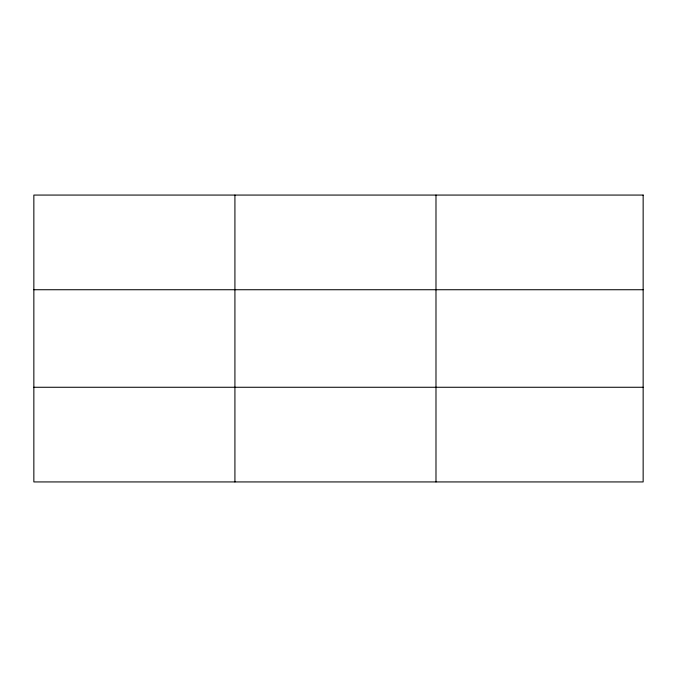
<?xml version="1.0" encoding="UTF-8"?>
<svg xmlns="http://www.w3.org/2000/svg" width="677" height="677" viewBox="0 0 677 677"><rect width="100%" height="100%" fill="white"/><g stroke="black" fill="none" stroke-linecap="round" stroke-linejoin="round"><path stroke-width="1.02" d="M234.919 481.931L234.919 195.069M435.988 481.931L435.988 195.069M33.85 289.731L643.15 289.731M33.85 387.269L643.15 387.269M643.15 195.069L643.15 481.931L33.85 481.931L33.85 195.069L643.15 195.069"/></g></svg>
